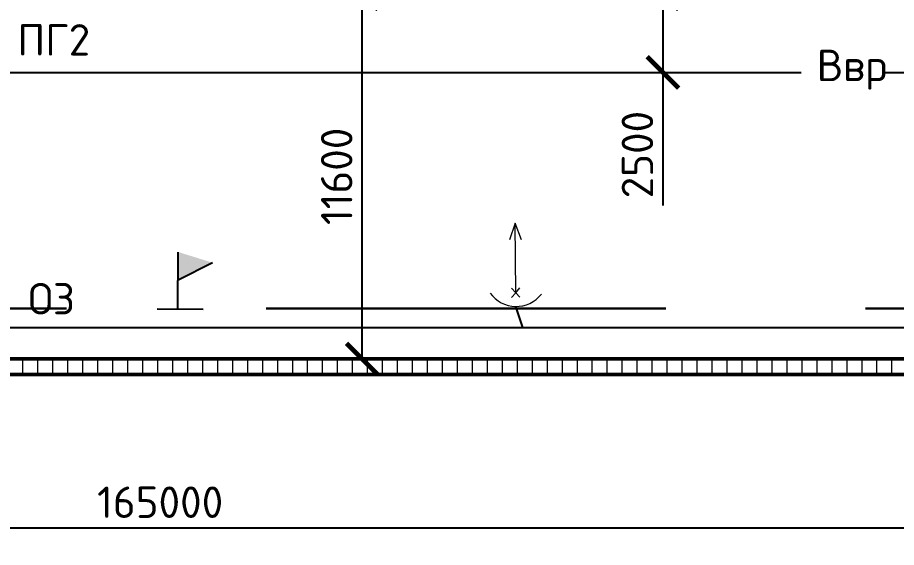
# Model space of a CAD drawing. Header units: millimetres. Extents: x -782 to 10910, y 3841 to 9763.
# Drawn here: x 5734.4 to 5790.3, y 8245 to 8278.7 of the extents above; entities that cross this region are included whole.
import ezdxf

# ---------------------------------------------------------------- set-up
doc = ezdxf.new("R2010")
doc.units = ezdxf.units.MM
doc.linetypes.add('штриховая2', pattern=[9.525, 6.35, -3.175])
doc.layers.add('1', color=7, linetype='Continuous')
doc.layers.add('красный', color=1, linetype='Continuous', lineweight=30)
doc.layers.add('Тонкая 0.3', color=140, linetype='Continuous', lineweight=25)
doc.styles.add('2.5', font='isocpeur.ttf', dxfattribs={"height": 2})
doc.styles.add('Isocpeur', font='isocpeur.ttf')
doc.dimstyles.new('М500 стройгенп', dxfattribs={"dimtxt": 2, "dimasz": 2, "dimexe": 1.25, "dimexo": 0.625, "dimtad": 1, "dimlfac": 500, "dimtxsty": '2.5', "dimblk": 'ARCHTICK', "dimcen": 2.5, "dimadec": 0, "dimazin": 0, "dimtfac": 1, "dimtmove": 0, "dimatfit": 3, "dimfxl": 1, "dimarcsym": 0})

# ---------------------------------------------------------------- blocks, each defined once
blk = doc.blocks.new('_ArchTick')
at = {"color": 0, "linetype": 'ByBlock', "const_width": 0.15}
blk.add_lwpolyline([(-0.5, -0.5), (0.5, 0.5)], dxfattribs=at)
blk = doc.blocks.new('*D500')
at = {"color": 0, "lineweight": -2, "transparency": 16777216}
for p, q in [((5754.381, 8280.219), (5757.586, 8280.219)), ((5756.336, 8257.005), (5756.336, 8280.219)), ((5754.381, 8257.005), (5757.586, 8257.005))]:
    blk.add_line(p, q, dxfattribs=at)
at = {"layer": 'Defpoints', "color": 0, "lineweight": 30, "transparency": 16777216}
for p in [(5753.756, 8280.219), (5756.336, 8280.219), (5753.756, 8257.005)]:
    blk.add_point(p, dxfattribs=at)
at = {"color": 0, "lineweight": -2, "transparency": 16777216, "xscale": 2, "yscale": 2, "zscale": 2}
for p, rotation in [((5756.336, 8280.219), 90), ((5756.336, 8257.005), 270)]:
    blk.add_blockref('_ArchTick', p, dxfattribs=dict(at, rotation=rotation))
at = {"color": 0, "lineweight": 20, "transparency": 16777216, "insert": (5754.711, 8268.612), "char_height": 2, "attachment_point": 5, "rotation": 90, "style": '2.5'}
blk.add_mtext('11600', dxfattribs=at)
blk = doc.blocks.new('*D473')
at = {"color": 0, "lineweight": -2, "transparency": 16777216}
for p, q in [((5579.886, 8255.38), (5579.886, 8245.019)), ((5911.478, 8255.38), (5911.478, 8245.019)), ((5579.886, 8246.269), (5911.478, 8246.269))]:
    blk.add_line(p, q, dxfattribs=at)
at = {"layer": 'Defpoints', "color": 0, "lineweight": 30, "transparency": 16777216}
for p in [(5579.886, 8256.005), (5911.478, 8256.005), (5911.478, 8246.269)]:
    blk.add_point(p, dxfattribs=at)
at = {"color": 0, "lineweight": -2, "transparency": 16777216, "xscale": 2, "yscale": 2, "zscale": 2, "rotation": 180}
blk.add_blockref('_ArchTick', (5579.886, 8246.269), dxfattribs=at)
at = {"color": 0, "lineweight": -2, "transparency": 16777216, "xscale": 2, "yscale": 2, "zscale": 2}
blk.add_blockref('_ArchTick', (5911.478, 8246.269), dxfattribs=at)
at = {"color": 0, "lineweight": 20, "transparency": 16777216, "insert": (5743.489, 8247.894), "char_height": 2, "attachment_point": 5, "style": '2.5'}
blk.add_mtext('165000', dxfattribs=at)
blk = doc.blocks.new('*D529')
at = {"color": 0, "lineweight": -2, "transparency": 16777216}
for p, q in [((5775.456, 8280.219), (5775.456, 8275.219)), ((5776.073, 8280.219), (5776.706, 8280.219)), ((5775.456, 8275.219), (5775.456, 8266.769)), ((5776.073, 8275.219), (5776.706, 8275.219))]:
    blk.add_line(p, q, dxfattribs=at)
at = {"layer": 'Defpoints', "color": 0, "lineweight": 30, "transparency": 16777216}
for p in [(5775.448, 8280.219), (5775.456, 8280.219), (5775.448, 8275.219)]:
    blk.add_point(p, dxfattribs=at)
at = {"color": 0, "lineweight": -2, "transparency": 16777216, "xscale": 2, "yscale": 2, "zscale": 2}
for p, rotation in [((5775.456, 8280.219), 90), ((5775.456, 8275.219), 270)]:
    blk.add_blockref('_ArchTick', p, dxfattribs=dict(at, rotation=rotation))
at = {"color": 0, "lineweight": 25, "transparency": 16777216, "insert": (5773.831, 8269.994), "char_height": 2, "attachment_point": 5, "rotation": 90, "style": '2.5'}
blk.add_mtext('2500', dxfattribs=at)

msp = doc.modelspace()

# ---------------------------------------------------------------- hatches: boundary and pattern name
at = {"lineweight": 20}
h = msp.add_hatch(dxfattribs=at)
h.set_pattern_fill('ANSI31', color=256, scale=0.3, angle=45)
h.set_pattern_definition([(90, (3400.1909, 5197.2084), (-0.9525, 2e-16), [])])
h.paths.add_polyline_path([(5911.478439, 8529.947465), (5910.478439, 8529.947465), (5579.885802, 8529.947465), (5580.885802, 8528.947465), (5910.478439, 8528.947465)])
h.paths.add_polyline_path([(5910.478439, 8257.004512), (5580.885802, 8257.004512), (5579.885802, 8256.004512), (5911.478439, 8256.004512)])
at = {"layer": 'Тонкая 0.3', "ltscale": 5}
msp.add_hatch(color=7, dxfattribs=at).paths.add_polyline_path([(5744.64222, 8263.800998), (5744.628493, 8262.00981), (5746.815642, 8263.123043)])

# ---------------------------------------------------------------- linework, layer by layer
at = {"color": 5, "lineweight": 25}
for p, q in [((5585.885802, 8275.218623), (5784.247546, 8275.218623)), ((5789.555343, 8275.218623), (5850.393152, 8275.218623))]:
    msp.add_line(p, q, dxfattribs=at)
at = {"linetype": 'штриховая2', "lineweight": 30, "ltscale": 4}
msp.add_line((5635.936196, 8260.218623), (5835.885802, 8260.218623), dxfattribs=at)
at = {"color": 1, "lineweight": 25}
for p, q in [((5766.083494, 8260.339213), (5766.526436, 8259.004509)), ((5610.438857, 8259.004509), (5861.577583, 8259.004509))]:
    msp.add_line(p, q, dxfattribs=at)
at = {"lineweight": 50}
msp.add_line((5911.478439, 8256.004512), (5579.885802, 8256.004512), dxfattribs=at)
msp.add_lwpolyline([(5910.478439, 8280.218623), (5910.478439, 8257.004512), (5580.885802, 8257.004512), (5580.885802, 8528.947465), (5910.478439, 8528.947465), (5910.478439, 8504.218623)], dxfattribs=at)
at = {"layer": 'красный', "color": 1, "lineweight": 20}
for p, q in [((5766.060154, 8265.626056), (5765.69423, 8264.567101)), ((5766.471569, 8264.573386), (5766.060154, 8265.626056)), ((5766.095811, 8261.216208), (5766.060154, 8265.626056)), ((5766.095811, 8261.216208), (5765.827421, 8261.510055)), ((5766.095811, 8261.216208), (5766.359414, 8261.514356)), ((5766.095811, 8261.216208), (5765.832208, 8260.918059)), ((5766.095811, 8261.216208), (5766.3642, 8260.922361))]:
    msp.add_line(p, q, dxfattribs=at)
msp.add_arc((5766.123387, 8262.357887), 2.019068, 215.2743624, 322.4613832, dxfattribs=at)
at = {"layer": 'Тонкая 0.3', "color": 7, "ltscale": 5}
for p, q in [((5744.614765, 8260.218623), (5744.64222, 8263.800998)), ((5746.815642, 8263.123043), (5744.628493, 8262.00981)), ((5743.296969, 8260.188521), (5746.231905, 8260.166027))]:
    msp.add_line(p, q, dxfattribs=at)

# ---------------------------------------------------------------- texts
at = {"lineweight": 40, "insert": (5736.725025, 8277.290669), "char_height": 2, "width": 15.99997333, "attachment_point": 5, "style": 'Isocpeur'}
msp.add_mtext('ПГ2', dxfattribs=at)
at = {"layer": '1', "char_height": 2, "width": 335.51997649, "attachment_point": 1, "style": 'Isocpeur'}
for s, insert in [('\\A1;Ввр', (5785.230019, 8276.66549)), ('ОЗ', (5735.106234, 8261.830173))]:
    msp.add_mtext(s, dxfattribs=dict(at, insert=insert))

# ---------------------------------------------------------------- dimensions: what is measured, and where the dimension line sits
at = {"lineweight": 20}
dim = msp.add_linear_dim(base=(5756.335596, 8280.218623), p1=(5753.756263, 8257.004512), p2=(5753.756263, 8280.218623), angle=90, text='11600', dimstyle='М500 стройгенп', dxfattribs=at)
dim.commit()
dim.dimension.update_dxf_attribs({"geometry": '*D500', "text_midpoint": (5754.710596, 8268.611568)})
at = {"lineweight": 25}
dim = msp.add_linear_dim(base=(5775.456007, 8280.218623), p1=(5775.448108, 8275.218623), p2=(5775.448108, 8280.218623), angle=90, dimstyle='М500 стройгенп', dxfattribs=at)
dim.commit()
dim.dimension.update_dxf_attribs({"geometry": '*D529', "text_midpoint": (5775.456007, 8269.993623), "dimtype": 160})
at = {"lineweight": 20}
dim = msp.add_linear_dim(base=(5911.478439, 8246.26865), p1=(5579.885802, 8256.004512), p2=(5911.478439, 8256.004512), text='165000', dimstyle='М500 стройгенп', dxfattribs=at)
dim.commit()
dim.dimension.update_dxf_attribs({"geometry": '*D473', "text_midpoint": (5743.489303, 8246.26865), "dimtype": 160})

doc.saveas('drawing.dxf')
